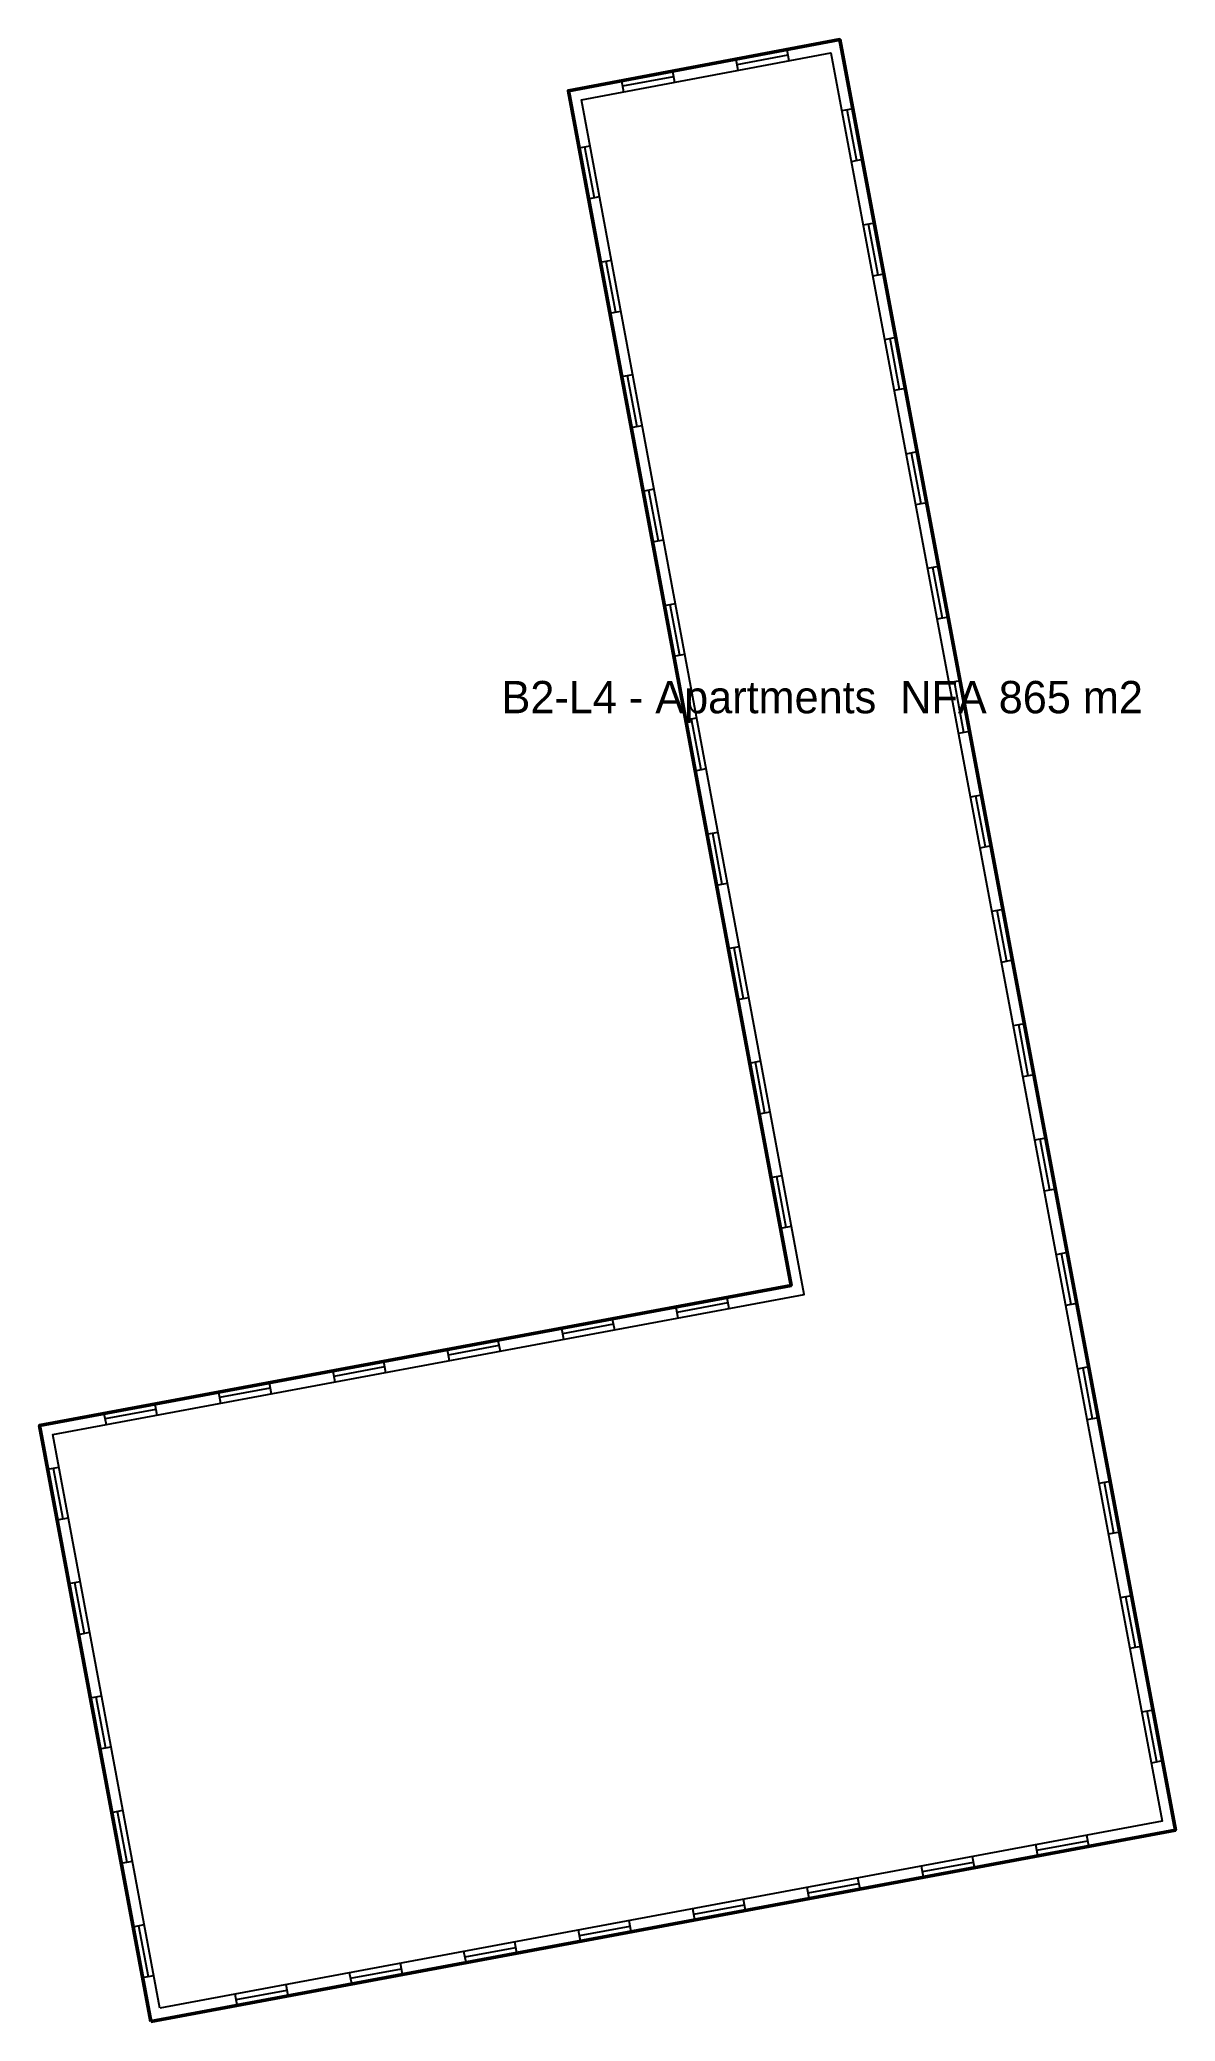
# Model space of a CAD drawing. Header units: metres. Extents: x 65.8 to 100.9, y -71.3 to -10.
import ezdxf
from ezdxf.enums import TextEntityAlignment as Align

# ---------------------------------------------------------------- set-up
doc = ezdxf.new("R2010")
doc.units = ezdxf.units.M
for name, color, linetype in [('TEXT', 250, 'Continuous'), ('WALL', 7, 'Continuous'), ('WINDOW', 5, 'Continuous')]:
    doc.layers.add(name, color=color, linetype=linetype)

msp = doc.modelspace()

# ---------------------------------------------------------------- linework, layer by layer
at = {"layer": 'WALL', "lineweight": 50}
msp.add_lwpolyline([(69.227, -71.308), (100.931, -65.392), (90.549, -10), (82.15, -11.58), (89.04, -48.54), (65.79, -52.87)], close=True, dxfattribs=at)
at = {"layer": 'WALL'}
msp.add_lwpolyline([(69.507, -70.899), (66.198, -53.15), (89.448, -48.82), (82.558, -11.859), (90.27, -10.408), (100.522, -65.112), (69.507, -70.899)], close=True, dxfattribs=at)
at = {"layer": 'WINDOW'}
for p, q in [((88.905, -10.309), (88.969, -10.653)), ((85.367, -10.975), (85.431, -11.319)), ((87.332, -10.605), (87.397, -10.949)), ((88.937, -10.481), (87.365, -10.777)), ((83.794, -11.271), (83.859, -11.615)), ((85.399, -11.147), (83.827, -11.443)), ((90.95, -12.141), (90.606, -12.205)), ((91.073, -13.746), (90.778, -12.173)), ((82.48, -13.348), (82.824, -13.284)), ((82.652, -13.316), (82.945, -14.889)), ((91.245, -13.713), (90.901, -13.778)), ((82.773, -14.921), (83.117, -14.857)), ((91.614, -15.679), (91.269, -15.744)), ((91.736, -17.284), (91.441, -15.712)), ((83.139, -16.887), (83.483, -16.823)), ((83.311, -16.855), (83.605, -18.428)), ((91.908, -17.252), (91.564, -17.316)), ((83.433, -18.46), (83.777, -18.396)), ((92.277, -19.218), (91.933, -19.282)), ((92.399, -20.823), (92.105, -19.25)), ((83.799, -20.426), (84.143, -20.362)), ((83.971, -20.394), (84.264, -21.967)), ((92.571, -20.79), (92.227, -20.855)), ((84.092, -21.999), (84.436, -21.935)), ((92.94, -22.756), (92.596, -22.821)), ((93.063, -24.361), (92.768, -22.788)), ((84.459, -23.965), (84.803, -23.901)), ((84.631, -23.933), (84.924, -25.506)), ((93.235, -24.329), (92.891, -24.393)), ((84.752, -25.538), (85.096, -25.474)), ((93.603, -26.294), (93.259, -26.359)), ((93.726, -27.899), (93.431, -26.327)), ((85.119, -27.504), (85.463, -27.44)), ((85.291, -27.472), (85.584, -29.045)), ((93.898, -27.867), (93.554, -27.932)), ((85.412, -29.077), (85.756, -29.013)), ((94.266, -29.833), (93.922, -29.897)), ((94.389, -31.438), (94.094, -29.865)), ((85.778, -31.043), (86.122, -30.979)), ((85.95, -31.011), (86.244, -32.584)), ((94.561, -31.405), (94.217, -31.47)), ((86.071, -32.616), (86.416, -32.552)), ((94.929, -33.371), (94.585, -33.436)), ((95.052, -34.976), (94.757, -33.403)), ((86.438, -34.582), (86.782, -34.518)), ((86.61, -34.55), (86.903, -36.123)), ((95.224, -34.944), (94.88, -35.008)), ((86.731, -36.155), (87.075, -36.091)), ((95.593, -36.91), (95.249, -36.974)), ((95.715, -38.514), (95.421, -36.942)), ((87.098, -38.121), (87.442, -38.057)), ((87.27, -38.089), (87.563, -39.662)), ((95.887, -38.482), (95.543, -38.547)), ((87.391, -39.694), (87.735, -39.63)), ((96.256, -40.448), (95.912, -40.512)), ((96.379, -42.053), (96.084, -40.48)), ((87.757, -41.66), (88.102, -41.596)), ((87.93, -41.628), (88.223, -43.201)), ((96.551, -42.021), (96.207, -42.085)), ((88.051, -43.233), (88.395, -43.169)), ((96.919, -43.986), (96.575, -44.051)), ((97.042, -45.591), (96.747, -44.019)), ((88.417, -45.199), (88.761, -45.135)), ((88.589, -45.167), (88.882, -46.74)), ((97.214, -45.559), (96.87, -45.623)), ((88.71, -46.772), (89.055, -46.708)), ((97.582, -47.525), (97.238, -47.589)), ((97.705, -49.13), (97.41, -47.557)), ((87.049, -48.911), (87.113, -49.255)), ((83.51, -49.57), (83.574, -49.914)), ((85.476, -49.204), (85.54, -49.548)), ((87.081, -49.083), (85.508, -49.376)), ((97.877, -49.097), (97.533, -49.162)), ((79.971, -50.229), (80.035, -50.573)), ((81.937, -49.863), (82.001, -50.207)), ((83.542, -49.742), (81.969, -50.035)), ((78.398, -50.522), (78.462, -50.866)), ((80.003, -50.401), (78.43, -50.694)), ((74.859, -51.181), (74.923, -51.525)), ((76.464, -51.06), (74.891, -51.353)), ((76.432, -50.888), (76.496, -51.232)), ((98.245, -51.063), (97.901, -51.128)), ((98.368, -52.668), (98.073, -51.095)), ((71.32, -51.84), (71.384, -52.184)), ((72.925, -51.719), (71.352, -52.012)), ((72.893, -51.547), (72.957, -51.891)), ((67.781, -52.499), (67.845, -52.843)), ((69.386, -52.378), (67.813, -52.671)), ((69.354, -52.206), (69.418, -52.55)), ((98.54, -52.636), (98.196, -52.7)), ((66.042, -54.224), (66.387, -54.16)), ((66.214, -54.192), (66.508, -55.765)), ((98.909, -54.602), (98.565, -54.666)), ((99.031, -56.206), (98.737, -54.634)), ((66.336, -55.797), (66.68, -55.733)), ((99.203, -56.174), (98.859, -56.239)), ((66.702, -57.763), (67.046, -57.699)), ((66.874, -57.731), (67.167, -59.304)), ((99.572, -58.14), (99.228, -58.204)), ((99.694, -59.745), (99.4, -58.172)), ((66.995, -59.336), (67.339, -59.272)), ((99.866, -59.713), (99.522, -59.777)), ((67.362, -61.302), (67.706, -61.238)), ((67.534, -61.27), (67.827, -62.843)), ((100.235, -61.678), (99.891, -61.743)), ((100.358, -63.283), (100.063, -61.711)), ((67.655, -62.875), (67.999, -62.811)), ((100.53, -63.251), (100.186, -63.315)), ((68.022, -64.841), (68.366, -64.777)), ((68.194, -64.809), (68.487, -66.382)), ((98.252, -65.892), (98.187, -65.548)), ((94.713, -66.552), (94.649, -66.208)), ((96.679, -66.186), (96.615, -65.841)), ((96.647, -66.013), (98.22, -65.72)), ((68.315, -66.414), (68.659, -66.35)), ((93.14, -66.846), (93.076, -66.502)), ((93.108, -66.674), (94.681, -66.38)), ((89.601, -67.506), (89.537, -67.162)), ((89.569, -67.334), (91.142, -67.041)), ((91.174, -67.213), (91.11, -66.869)), ((86.062, -68.166), (85.998, -67.822)), ((86.03, -67.994), (87.603, -67.701)), ((87.635, -67.873), (87.571, -67.529)), ((68.681, -68.38), (69.025, -68.316)), ((68.853, -68.348), (69.147, -69.921)), ((82.523, -68.827), (82.459, -68.483)), ((82.491, -68.655), (84.064, -68.361)), ((84.096, -68.533), (84.032, -68.189)), ((78.984, -69.487), (78.92, -69.143)), ((78.952, -69.315), (80.525, -69.022)), ((80.557, -69.194), (80.493, -68.85)), ((68.975, -69.953), (69.319, -69.889)), ((75.445, -70.147), (75.381, -69.803)), ((75.413, -69.975), (76.986, -69.682)), ((77.018, -69.854), (76.954, -69.51)), ((71.906, -70.808), (71.842, -70.464)), ((71.874, -70.636), (73.447, -70.342)), ((73.479, -70.514), (73.415, -70.17))]:
    msp.add_line(p, q, dxfattribs=at)

# ---------------------------------------------------------------- texts
at = {"layer": 'TEXT'}
msp.add_text('B2-L4 - Apartments  NFA 865 m2', height=1, dxfattribs=at).set_placement((90.004, -30.34), align=Align.MIDDLE_CENTER)

doc.saveas('drawing.dxf')
